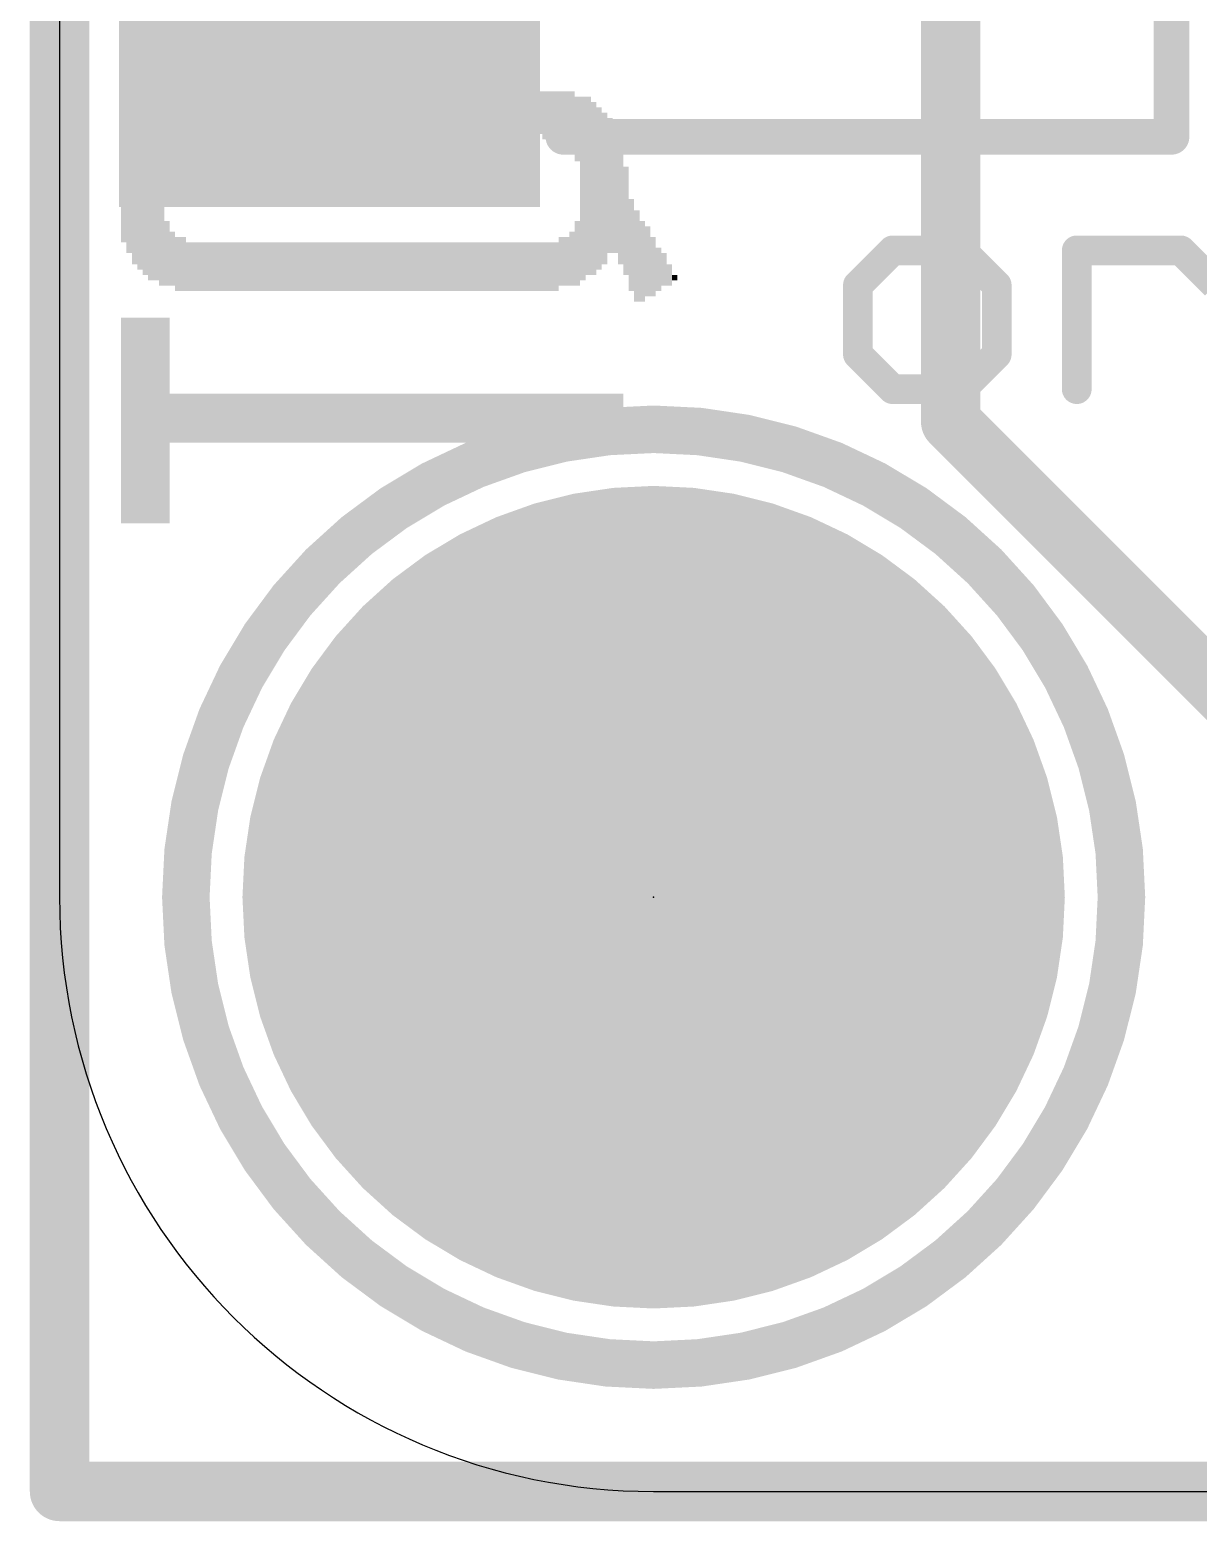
# Model space of a CAD drawing. Extents: x -0.1 to 35.7, y -1.6 to 50.9.
# Drawn here: x -0.13 to 4.87, y -0.13 to 6.25 of the extents above; entities that cross this region are included whole.
import ezdxf

# ---------------------------------------------------------------- set-up
doc = ezdxf.new("R2010")
doc.units = 0
for name, color, linetype in [('1', 12, 'CONTINUOUS'), ('16', 5, 'CONTINUOUS'), ('17', 110, 'CONTINUOUS'), ('20', 53, 'CONTINUOUS'), ('21', 40, 'CONTINUOUS'), ('22', 6, 'CONTINUOUS'), ('23', 40, 'CONTINUOUS')]:
    doc.layers.add(name, color=color, linetype=linetype)

# ---------------------------------------------------------------- blocks, each defined once
blk = doc.blocks.new('RECT')
blk.add_solid([(-0.5, -0.5), (0.5, -0.5), (-0.5, 0.5), (0.5, 0.5)])
blk = doc.blocks.new('ROUNDP')
at = {"const_width": 0.5}
blk.add_lwpolyline([(0, -0.25, 1), (0, 0.25, 1), (0, -0.25)], format="xyb", dxfattribs=at)

msp = doc.modelspace()

# ---------------------------------------------------------------- linework, layer by layer
at = {"layer": '1', "const_width": 0.254}
for points in [[(0, 0), (0, 50.8)], [(3.81, 8.128), (3.81, 4.572)], [(3.81, 4.572), (7.62, 0.762)], [(35.56, 0), (0, 0)]]:
    msp.add_lwpolyline(points, dxfattribs=at)
at = {"layer": '1', "const_width": 0.127}
for points in [[(3.8549, 4.6169, 1), (3.7651, 4.5271)], [(3.7465, 4.572, 1), (3.8735, 4.572)], [(0, 0.0635, 1), (0, -0.0635)], [(-0.0635, 0, 1), (0.0635, 0)]]:
    msp.add_lwpolyline(points, format="xyb", dxfattribs=at)
at = {"layer": '16', "const_width": 0.254}
for points in [[(0, 0), (0, 50.8)], [(35.56, 0), (0, 0)]]:
    msp.add_lwpolyline(points, dxfattribs=at)
at = {"layer": '16', "const_width": 0.127}
for points in [[(0, 0.0635, 1), (0, -0.0635)], [(-0.0635, 0, 1), (0.0635, 0)]]:
    msp.add_lwpolyline(points, format="xyb", dxfattribs=at)
at = {"layer": '20'}
for p, q in [((0, 50.8), (0, 2.54)), ((2.54, 0), (33.02, 0))]:
    msp.add_line(p, q, dxfattribs=at)
msp.add_arc((2.54, 2.54), 2.54, 180, 270, dxfattribs=at)
at = {"layer": '21'}
for points, const_width in [([(4.754, 6.99), (4.754, 5.79)], 0.1524), ([(4.754, 5.79), (2.154, 5.79)], 0.1524), ([(3.5618, 5.3047), (3.4135, 5.1564)], 0.127), ([(3.8583, 5.3047), (3.5618, 5.3047)], 0.127), ([(4.0066, 5.1564), (3.8583, 5.3047)], 0.127), ([(4.349, 4.7115), (4.349, 5.3047)], 0.127), ([(4.349, 5.3047), (4.7939, 5.3047)], 0.127), ([(4.7939, 5.3047), (4.9422, 5.1564)], 0.127), ([(3.4135, 5.1564), (3.4135, 4.8598)], 0.127), ([(4.0066, 4.8598), (4.0066, 5.1564)], 0.127), ([(3.4135, 4.8598), (3.5618, 4.7115)], 0.127), ([(3.8583, 4.7115), (4.0066, 4.8598)], 0.127), ([(3.5618, 4.7115), (3.8583, 4.7115)], 0.127)]:
    msp.add_lwpolyline(points, dxfattribs=dict(at, const_width=const_width))
for points, const_width in [([(2.154, 5.8281, 1), (2.154, 5.7519)], 0.0762), ([(4.754, 5.7519, 1), (4.754, 5.8281)], 0.0762), ([(4.7159, 5.79, 1), (4.7921, 5.79)], 0.0762), ([(3.5618, 5.3364, 1), (3.5618, 5.2729)], 0.0635), ([(3.5842, 5.2822, 1), (3.5393, 5.3271)], 0.0635), ([(3.8808, 5.3271, 1), (3.8359, 5.2822)], 0.0635), ([(3.8583, 5.2729, 1), (3.8583, 5.3364)], 0.0635), ([(4.3807, 5.3047, 1), (4.3172, 5.3047)], 0.0635), ([(4.349, 5.3364, 1), (4.349, 5.2729)], 0.0635), ([(4.8163, 5.3271, 1), (4.7714, 5.2822)], 0.0635), ([(4.7939, 5.2729, 1), (4.7939, 5.3364)], 0.0635), ([(3.4452, 5.1564, 1), (3.3817, 5.1564)], 0.0635), ([(3.391, 5.1788, 1), (3.4359, 5.1339)], 0.0635), ([(4.0384, 5.1564, 1), (3.9749, 5.1564)], 0.0635), ([(3.9842, 5.1339, 1), (4.0291, 5.1788)], 0.0635), ([(3.4359, 4.8822, 1), (3.391, 4.8373)], 0.0635), ([(4.0291, 4.8373, 1), (3.9842, 4.8822)], 0.0635), ([(3.3817, 4.8598, 1), (3.4452, 4.8598)], 0.0635), ([(3.9749, 4.8598, 1), (4.0384, 4.8598)], 0.0635), ([(3.5618, 4.7432, 1), (3.5618, 4.6798)], 0.0635), ([(3.5393, 4.689, 1), (3.5842, 4.734)], 0.0635), ([(3.8359, 4.734, 1), (3.8808, 4.689)], 0.0635), ([(3.8583, 4.6798, 1), (3.8583, 4.7432)], 0.0635), ([(4.3172, 4.7115, 1), (4.3807, 4.7115)], 0.0635), ([(2.54, 0.54, 1), (2.54, 4.54, 1), (2.54, 0.54)], 0.2032)]:
    msp.add_lwpolyline(points, format="xyb", dxfattribs=dict(at, const_width=const_width))
at = {"layer": '23'}
msp.add_point((2.54, 2.54), dxfattribs=at)

# ---------------------------------------------------------------- block references
at = {"layer": '1', "xscale": 1.8, "yscale": 1.2}
msp.add_blockref('RECT', (1.154, 6.09), dxfattribs=at)
at = {"layer": '17', "xscale": 3.516, "yscale": 3.516, "rotation": 270}
msp.add_blockref('ROUNDP', (2.54, 2.54), dxfattribs=at)
msp.add_blockref('ROUNDP', (2.54, 2.54), dxfattribs=at)
at = {"layer": '22', "rotation": 270}
for p, xscale, yscale in [((0.39, 5.5577), 0.762, 0.0231), ((0.4131, 5.5577), 0.762, 0.0231), ((0.4362, 5.5577), 0.8077, 0.0231), ((0.4593, 5.8232), 0.2769, 0.0231), ((0.4824, 5.8574), 0.254, 0.0231), ((0.5056, 5.8689), 0.2311, 0.0231), ((0.5287, 5.8816), 0.2057, 0.0231), ((0.5518, 5.8816), 0.2057, 0.0231), ((0.5749, 5.8816), 0.2057, 0.0231), ((0.598, 5.8816), 0.2057, 0.0231), ((0.621, 5.8816), 0.2057, 0.0229), ((0.644, 5.893), 0.1829, 0.0231), ((0.6671, 5.893), 0.1829, 0.0231), ((0.6902, 5.893), 0.1829, 0.0231), ((0.7133, 5.893), 0.1829, 0.0231), ((0.7364, 5.893), 0.1829, 0.0231), ((0.7596, 5.893), 0.1829, 0.0231), ((0.7827, 5.893), 0.1829, 0.0231), ((0.8058, 5.893), 0.1829, 0.0231), ((0.8289, 5.893), 0.1829, 0.0231), ((0.852, 5.893), 0.1829, 0.0231), ((0.875, 5.893), 0.1829, 0.0229), ((0.898, 5.893), 0.1829, 0.0231), ((0.9211, 5.893), 0.1829, 0.0231), ((0.9442, 5.893), 0.1829, 0.0231), ((0.9673, 5.893), 0.1829, 0.0231), ((0.9904, 5.893), 0.1829, 0.0231), ((1.0136, 5.893), 0.1829, 0.0231), ((1.0367, 5.893), 0.1829, 0.0231), ((1.0598, 5.893), 0.1829, 0.0231), ((1.0829, 5.893), 0.1829, 0.0231), ((1.106, 5.893), 0.1829, 0.0231), ((1.129, 5.893), 0.1829, 0.0229), ((1.152, 5.893), 0.1829, 0.0231), ((1.1751, 5.893), 0.1829, 0.0231), ((1.1982, 5.893), 0.1829, 0.0231), ((1.2213, 5.893), 0.1829, 0.0231), ((1.2444, 5.893), 0.1829, 0.0231), ((1.2676, 5.893), 0.1829, 0.0231), ((1.2907, 5.893), 0.1829, 0.0231), ((1.3138, 5.893), 0.1829, 0.0231), ((1.3369, 5.893), 0.1829, 0.0231), ((1.36, 5.893), 0.1829, 0.0231), ((1.383, 5.893), 0.1829, 0.0229), ((1.406, 5.893), 0.1829, 0.0231), ((1.4291, 5.893), 0.1829, 0.0231), ((1.4522, 5.893), 0.1829, 0.0231), ((1.4753, 5.893), 0.1829, 0.0231), ((1.4984, 5.893), 0.1829, 0.0231), ((1.5216, 5.893), 0.1829, 0.0231), ((1.5447, 5.893), 0.1829, 0.0231), ((1.5678, 5.893), 0.1829, 0.0231), ((1.5909, 5.893), 0.1829, 0.0231), ((1.614, 5.893), 0.1829, 0.0231), ((1.637, 5.893), 0.1829, 0.0229), ((1.66, 5.893), 0.1829, 0.0231), ((1.6831, 5.893), 0.1829, 0.0231), ((1.7062, 5.893), 0.1829, 0.0231), ((1.7293, 5.893), 0.1829, 0.0231), ((1.7524, 5.893), 0.1829, 0.0231), ((1.7756, 5.893), 0.1829, 0.0231), ((1.7987, 5.893), 0.1829, 0.0231), ((1.8218, 5.893), 0.1829, 0.0231), ((1.8449, 5.893), 0.1829, 0.0231), ((1.868, 5.893), 0.1829, 0.0231), ((1.891, 5.893), 0.1829, 0.0229), ((1.914, 5.893), 0.1829, 0.0231), ((1.9371, 5.893), 0.1829, 0.0231), ((1.9602, 5.893), 0.1829, 0.0231), ((1.9833, 5.893), 0.1829, 0.0231), ((2.0064, 5.893), 0.1829, 0.0231), ((2.0296, 5.893), 0.1829, 0.0231), ((2.0527, 5.893), 0.1829, 0.0231), ((2.0758, 5.8816), 0.2057, 0.0231), ((2.0989, 5.8816), 0.2057, 0.0231), ((2.122, 5.8816), 0.2057, 0.0231), ((2.145, 5.8816), 0.2057, 0.0229), ((2.168, 5.8689), 0.2311, 0.0231), ((2.1911, 5.8574), 0.254, 0.0231), ((2.2142, 5.8232), 0.2769, 0.0231), ((2.2373, 5.5692), 0.7849, 0.0231), ((2.2604, 5.5806), 0.762, 0.0231), ((2.2836, 5.5692), 0.7391, 0.0231), ((0.3209, 5.5577), 0.6248, 0.0231), ((0.344, 5.5577), 0.6706, 0.0231), ((0.367, 5.5577), 0.7163, 0.0229), ((2.3067, 5.5692), 0.6934, 0.0231), ((2.3298, 5.5692), 0.6477, 0.0231), ((2.3529, 5.5819), 0.5766, 0.0231), ((0.2978, 5.5704), 0.5537, 0.0231), ((2.376, 5.5704), 0.5537, 0.0231), ((0.2747, 5.559), 0.4394, 0.0231), ((2.399, 5.512), 0.5334, 0.0229), ((2.422, 5.4307), 0.4623, 0.0231), ((2.4451, 5.3279), 0.3937, 0.0231), ((0.4593, 5.2923), 0.2769, 0.0231), ((2.2142, 5.2923), 0.2769, 0.0231), ((2.4682, 5.2809), 0.3912, 0.0231), ((2.4913, 5.258), 0.3454, 0.0231), ((0.4824, 5.2694), 0.2311, 0.0231), ((0.5056, 5.2466), 0.2311, 0.0231), ((0.5287, 5.2466), 0.2311, 0.0231), ((2.145, 5.258), 0.2083, 0.0229), ((2.168, 5.258), 0.2083, 0.0231), ((2.1911, 5.2694), 0.2311, 0.0231), ((2.5144, 5.258), 0.2997, 0.0231), ((2.5376, 5.2351), 0.254, 0.0231), ((0.5518, 5.2351), 0.2083, 0.0231), ((0.5749, 5.2351), 0.2083, 0.0231), ((0.598, 5.2351), 0.2083, 0.0231), ((0.621, 5.2351), 0.2083, 0.0229), ((0.644, 5.2351), 0.2083, 0.0231), ((0.6671, 5.2351), 0.2083, 0.0231), ((0.6902, 5.2351), 0.2083, 0.0231), ((0.7133, 5.2351), 0.2083, 0.0231), ((0.7364, 5.2351), 0.2083, 0.0231), ((0.7596, 5.2351), 0.2083, 0.0231), ((0.7827, 5.2351), 0.2083, 0.0231), ((0.8058, 5.2351), 0.2083, 0.0231), ((0.8289, 5.2351), 0.2083, 0.0231), ((0.852, 5.2351), 0.2083, 0.0231), ((0.875, 5.2351), 0.2083, 0.0229), ((0.898, 5.2351), 0.2083, 0.0231), ((0.9211, 5.2351), 0.2083, 0.0231), ((0.9442, 5.2351), 0.2083, 0.0231), ((0.9673, 5.2351), 0.2083, 0.0231), ((0.9904, 5.2351), 0.2083, 0.0231), ((1.0136, 5.2351), 0.2083, 0.0231), ((1.0367, 5.2351), 0.2083, 0.0231), ((1.0598, 5.2351), 0.2083, 0.0231), ((1.0829, 5.2351), 0.2083, 0.0231), ((1.106, 5.2351), 0.2083, 0.0231), ((1.129, 5.2351), 0.2083, 0.0229), ((1.152, 5.2351), 0.2083, 0.0231), ((1.1751, 5.2351), 0.2083, 0.0231), ((1.1982, 5.2351), 0.2083, 0.0231), ((1.2213, 5.2351), 0.2083, 0.0231), ((1.2444, 5.2351), 0.2083, 0.0231), ((1.2676, 5.2351), 0.2083, 0.0231), ((1.2907, 5.2351), 0.2083, 0.0231), ((1.3138, 5.2351), 0.2083, 0.0231), ((1.3369, 5.2351), 0.2083, 0.0231), ((1.36, 5.2351), 0.2083, 0.0231), ((1.383, 5.2351), 0.2083, 0.0229), ((1.406, 5.2351), 0.2083, 0.0231), ((1.4291, 5.2351), 0.2083, 0.0231), ((1.4522, 5.2351), 0.2083, 0.0231), ((1.4753, 5.2351), 0.2083, 0.0231), ((1.4984, 5.2351), 0.2083, 0.0231), ((1.5216, 5.2351), 0.2083, 0.0231), ((1.5447, 5.2351), 0.2083, 0.0231), ((1.5678, 5.2351), 0.2083, 0.0231), ((1.5909, 5.2351), 0.2083, 0.0231), ((1.614, 5.2351), 0.2083, 0.0231), ((1.637, 5.2351), 0.2083, 0.0229), ((1.66, 5.2351), 0.2083, 0.0231), ((1.6831, 5.2351), 0.2083, 0.0231), ((1.7062, 5.2351), 0.2083, 0.0231), ((1.7293, 5.2351), 0.2083, 0.0231), ((1.7524, 5.2351), 0.2083, 0.0231), ((1.7756, 5.2351), 0.2083, 0.0231), ((1.7987, 5.2351), 0.2083, 0.0231), ((1.8218, 5.2351), 0.2083, 0.0231), ((1.8449, 5.2351), 0.2083, 0.0231), ((1.868, 5.2351), 0.2083, 0.0231), ((1.891, 5.2351), 0.2083, 0.0229), ((1.914, 5.2351), 0.2083, 0.0231), ((1.9371, 5.2351), 0.2083, 0.0231), ((1.9602, 5.2351), 0.2083, 0.0231), ((1.9833, 5.2351), 0.2083, 0.0231), ((2.0064, 5.2351), 0.2083, 0.0231), ((2.0296, 5.2351), 0.2083, 0.0231), ((2.0527, 5.2351), 0.2083, 0.0231), ((2.0758, 5.2351), 0.2083, 0.0231), ((2.0989, 5.2351), 0.2083, 0.0231), ((2.122, 5.2351), 0.2083, 0.0231), ((2.5607, 5.2237), 0.1854, 0.0231), ((2.5838, 5.2237), 0.1397, 0.0231), ((2.6069, 5.1996), 0.0914, 0.0231), ((2.63, 5.1882), 0.0229, 0.0231), ((0.2747, 4.5773), 0.8788, 0.0231), ((0.2978, 4.5773), 0.8788, 0.0231), ((0.3209, 4.5773), 0.8788, 0.0231), ((0.344, 4.5773), 0.8788, 0.0231), ((0.367, 4.5773), 0.8788, 0.0229), ((0.39, 4.5773), 0.8788, 0.0231), ((0.4131, 4.5773), 0.8788, 0.0231), ((0.4362, 4.5773), 0.8788, 0.0231), ((0.4593, 4.5773), 0.8788, 0.0231), ((0.4824, 4.5874), 0.2083, 0.0231), ((0.5056, 4.5874), 0.2083, 0.0231), ((0.5287, 4.5874), 0.2083, 0.0231), ((0.5518, 4.5874), 0.2083, 0.0231), ((0.5749, 4.5874), 0.2083, 0.0231), ((0.598, 4.5874), 0.2083, 0.0231), ((0.621, 4.5874), 0.2083, 0.0229), ((0.644, 4.5874), 0.2083, 0.0231), ((0.6671, 4.5874), 0.2083, 0.0231), ((0.6902, 4.5874), 0.2083, 0.0231), ((0.7133, 4.5874), 0.2083, 0.0231), ((0.7364, 4.5874), 0.2083, 0.0231), ((0.7596, 4.5874), 0.2083, 0.0231), ((0.7827, 4.5874), 0.2083, 0.0231), ((0.8058, 4.5874), 0.2083, 0.0231), ((0.8289, 4.5874), 0.2083, 0.0231), ((0.852, 4.5874), 0.2083, 0.0231), ((0.875, 4.5874), 0.2083, 0.0229), ((0.898, 4.5874), 0.2083, 0.0231), ((0.9211, 4.5874), 0.2083, 0.0231), ((0.9442, 4.5874), 0.2083, 0.0231), ((0.9673, 4.5874), 0.2083, 0.0231), ((0.9904, 4.5874), 0.2083, 0.0231), ((1.0136, 4.5874), 0.2083, 0.0231), ((1.0367, 4.5874), 0.2083, 0.0231), ((1.0598, 4.5874), 0.2083, 0.0231), ((1.0829, 4.5874), 0.2083, 0.0231), ((1.106, 4.5874), 0.2083, 0.0231), ((1.129, 4.5874), 0.2083, 0.0229), ((1.152, 4.5874), 0.2083, 0.0231), ((1.1751, 4.5874), 0.2083, 0.0231), ((1.1982, 4.5874), 0.2083, 0.0231), ((1.2213, 4.5874), 0.2083, 0.0231), ((1.2444, 4.5874), 0.2083, 0.0231), ((1.2676, 4.5874), 0.2083, 0.0231), ((1.2907, 4.5874), 0.2083, 0.0231), ((1.3138, 4.5874), 0.2083, 0.0231), ((1.3369, 4.5874), 0.2083, 0.0231), ((1.36, 4.5874), 0.2083, 0.0231), ((1.383, 4.5874), 0.2083, 0.0229), ((1.406, 4.5874), 0.2083, 0.0231), ((1.4291, 4.5874), 0.2083, 0.0231), ((1.4522, 4.5874), 0.2083, 0.0231), ((1.4753, 4.5874), 0.2083, 0.0231), ((1.4984, 4.5874), 0.2083, 0.0231), ((1.5216, 4.5874), 0.2083, 0.0231), ((1.5447, 4.5874), 0.2083, 0.0231), ((1.5678, 4.5874), 0.2083, 0.0231), ((1.5909, 4.5874), 0.2083, 0.0231), ((1.614, 4.5874), 0.2083, 0.0231), ((1.637, 4.5874), 0.2083, 0.0229), ((1.66, 4.5874), 0.2083, 0.0231), ((1.6831, 4.5874), 0.2083, 0.0231), ((1.7062, 4.5874), 0.2083, 0.0231), ((1.7293, 4.5874), 0.2083, 0.0231), ((1.7524, 4.5874), 0.2083, 0.0231), ((1.7756, 4.5874), 0.2083, 0.0231), ((1.7987, 4.5874), 0.2083, 0.0231), ((1.8218, 4.5874), 0.2083, 0.0231), ((1.8449, 4.5874), 0.2083, 0.0231), ((1.868, 4.5874), 0.2083, 0.0231), ((1.891, 4.5874), 0.2083, 0.0229), ((1.914, 4.5874), 0.2083, 0.0231), ((1.9371, 4.5874), 0.2083, 0.0231), ((1.9602, 4.5874), 0.2083, 0.0231), ((1.9833, 4.5874), 0.2083, 0.0231), ((2.0064, 4.5874), 0.2083, 0.0231), ((2.0296, 4.5874), 0.2083, 0.0231), ((2.0527, 4.5874), 0.2083, 0.0231), ((2.0758, 4.5874), 0.2083, 0.0231), ((2.0989, 4.5874), 0.2083, 0.0231), ((2.122, 4.5874), 0.2083, 0.0231), ((2.145, 4.5874), 0.2083, 0.0229), ((2.168, 4.5874), 0.2083, 0.0231), ((2.1911, 4.5874), 0.2083, 0.0231), ((2.2142, 4.5874), 0.2083, 0.0231), ((2.2373, 4.5874), 0.2083, 0.0231), ((2.2604, 4.5874), 0.2083, 0.0231), ((2.2836, 4.5874), 0.2083, 0.0231), ((2.3067, 4.5874), 0.2083, 0.0231), ((2.3298, 4.5874), 0.2083, 0.0231), ((2.3529, 4.5874), 0.2083, 0.0231), ((2.376, 4.5874), 0.2083, 0.0231), ((2.399, 4.5874), 0.2083, 0.0229)]:
    msp.add_blockref('RECT', p, dxfattribs=dict(at, xscale=xscale, yscale=yscale))

doc.saveas('drawing.dxf')
